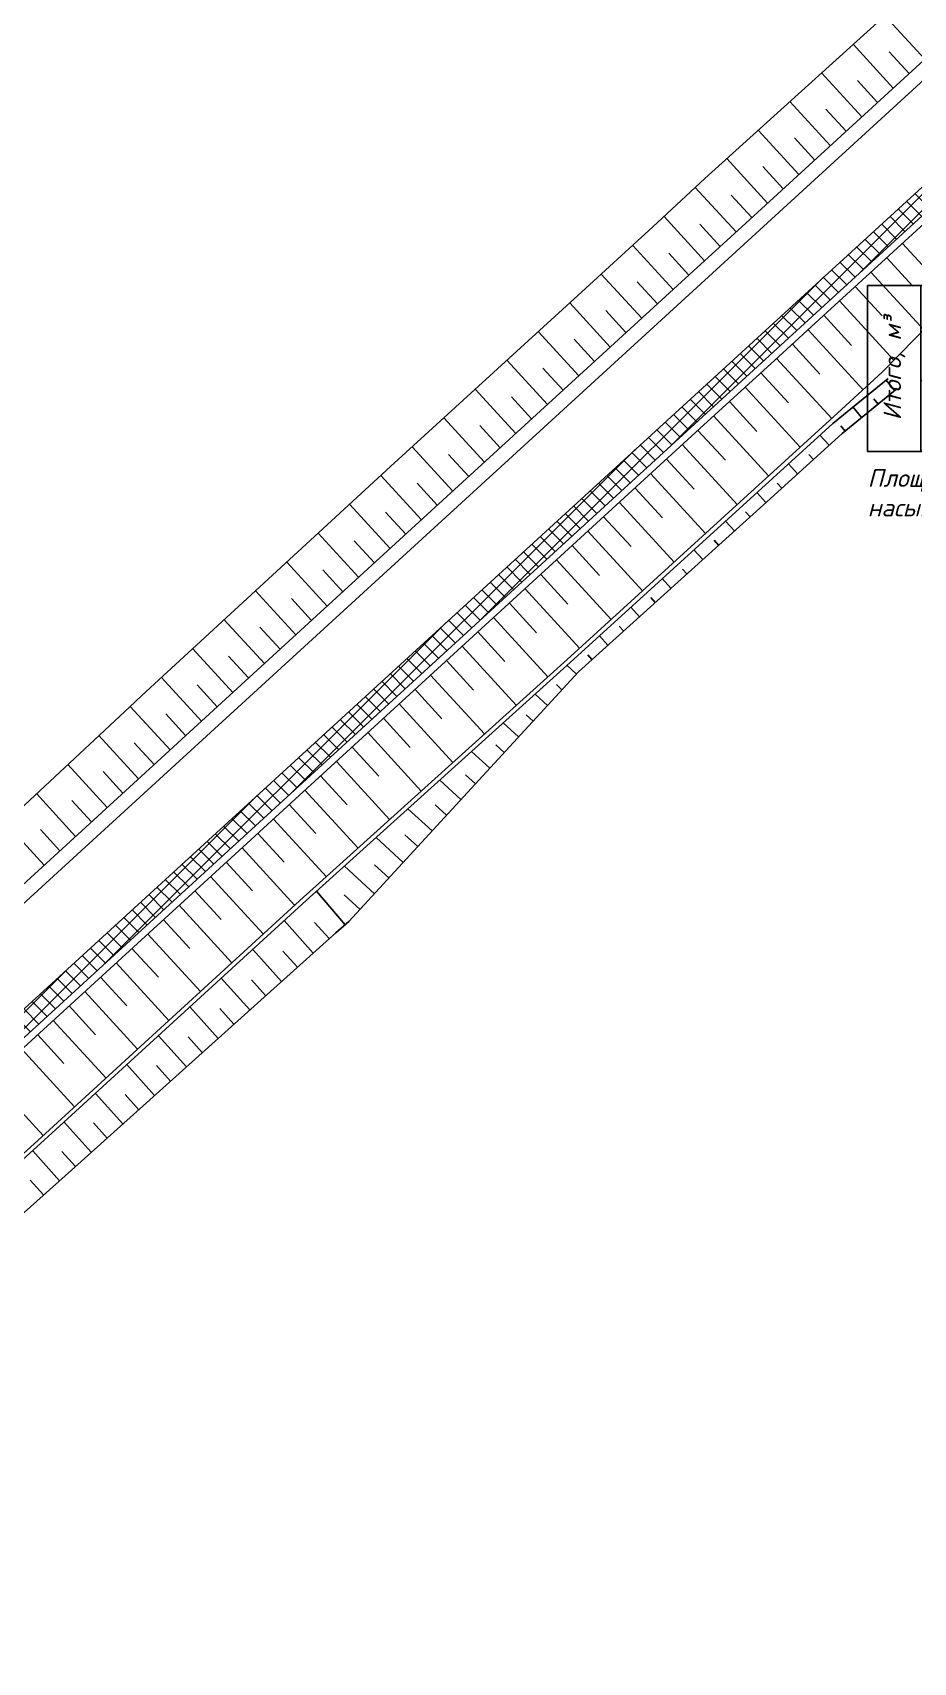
# Model space of a CAD drawing. Header units: metres. Extents: x 2306714 to 2308412, y 453204 to 454783.
# Drawn here: x 2307889.4 to 2307951.4, y 454269.3 to 454384 of the extents above; entities that cross this region are included whole.
import ezdxf

# ---------------------------------------------------------------- set-up
doc = ezdxf.new("R2010")
doc.units = ezdxf.units.M
doc.layers.add('АД_серый', color=250, linetype='Continuous')
doc.layers.add('ГП_ПЗМ', color=7, linetype='Continuous')
doc.layers.add('ГП_АД том 3.2.6', color=250, linetype='Continuous', lineweight=40)
doc.styles.add('ASML', font='isocpeui.ttf')

# ---------------------------------------------------------------- blocks, each defined once
blk = doc.blocks.new('АД 3.2.6')
at = {"layer": 'АД_серый'}
h = blk.add_hatch(dxfattribs=at)
h.set_pattern_fill('ANSI37', color=256, scale=0.25)
h.set_pattern_definition([(45, (-2306965.9422, -453205.9558), (-0.56126600757, 0.56126600757), []), (135, (-2306965.9422, -453205.9558), (-0.56126600757, -0.56126600757), [])])
edge = h.paths.add_edge_path()
edge.add_line((1053.93, 1206.09), (1054.03, 1208.2))
edge.add_line((1054.03, 1208.2), (1018.62, 1175.79))
edge.add_line((1018.62, 1175.79), (966.99, 1128.52))
edge.add_line((966.99, 1128.52), (878.48, 1047.49))
edge.add_line((878.48, 1047.49), (841.6, 1013.73))
edge.add_line((841.6, 1013.73), (814.31, 988.74))
edge.add_line((814.31, 988.74), (777.44, 954.98))
edge.add_line((777.44, 954.98), (740.56, 921.22))
edge.add_line((740.56, 921.22), (666.8, 853.69))
edge.add_line((666.8, 853.69), (629.92, 819.92))
edge.add_line((629.92, 819.92), (593.04, 786.16))
edge.add_line((593.04, 786.16), (556.17, 752.4))
edge.add_line((556.17, 752.4), (292.42, 510.93))
edge.add_line((292.42, 510.93), (59.06, 297.28))
edge.add_arc((479.25, -161.67), 622.25, 132.47509, 141.1318)
edge.add_line((-5.23, 228.81), (-27.96, 200.61))
edge.add_arc((-516.72, 594.55), 627.75, 312.47523, 321.1318, ccw=False)
edge.add_line((-92.82, 131.54), (-212.23, 22.21))
edge.add_line((-212.23, 22.21), (-211.22, 21.1))
edge.add_line((-211.22, 21.1), (-91.8, 130.43))
edge.add_arc((-516.72, 594.55), 629.25, 312.47523, 321.1318)
edge.add_line((-26.79, 199.67), (-4.06, 227.87))
edge.add_arc((479.25, -161.67), 620.75, 132.47509, 141.1318, ccw=False)
edge.add_line((60.07, 296.18), (293.45, 509.84))
edge.add_line((293.45, 509.84), (557.18, 751.29))
edge.add_line((557.18, 751.29), (594.06, 785.05))
edge.add_line((594.06, 785.05), (630.94, 818.82))
edge.add_line((630.94, 818.82), (667.81, 852.58))
edge.add_line((667.81, 852.58), (741.57, 920.11))
edge.add_line((741.57, 920.11), (778.45, 953.87))
edge.add_line((778.45, 953.87), (815.33, 987.64))
edge.add_line((815.33, 987.64), (842.62, 1012.62))
edge.add_line((842.62, 1012.62), (879.5, 1046.38))
edge.add_line((879.5, 1046.38), (968.01, 1127.42))
edge.add_line((968.01, 1127.42), (1019.63, 1174.69))
edge.add_line((1019.63, 1174.69), (1053.93, 1206.09))
for p, q in [((992.16, 1160.38, 144.46), (989.35, 1163.45, 144.46)), ((989.95, 1158.35, 144.46), (987.13, 1161.44, 144.46)), ((991.06, 1159.37, 144.46), (989.65, 1160.91, 144.46)), ((987.74, 1156.33, 144.46), (984.9, 1159.42, 144.46)), ((988.84, 1157.34, 144.46), (987.43, 1158.89, 144.46)), ((985.52, 1154.3, 144.46), (982.68, 1157.41, 144.46)), ((986.63, 1155.32, 144.46), (985.21, 1156.87, 144.46)), ((983.31, 1152.28, 144.46), (980.45, 1155.4, 144.46)), ((984.42, 1153.29, 144.46), (982.99, 1154.85, 144.46)), ((981.1, 1150.25, 144.46), (978.23, 1153.39, 144.46)), ((982.21, 1151.26, 144.46), (980.77, 1152.83, 144.46)), ((978.89, 1148.23, 144.46), (976.01, 1151.36, 144.46)), ((979.99, 1149.24, 144.46), (978.55, 1150.81, 144.46)), ((976.67, 1146.2, 144.46), (973.82, 1149.31, 144.46)), ((977.78, 1147.21, 144.46), (976.35, 1148.78, 144.46)), ((974.46, 1144.17, 144.46), (971.62, 1147.28, 144.46)), ((990.6, 1147.42, 149.18), (994.2, 1143.48, 149.18)), ((975.57, 1145.19, 144.46), (974.15, 1146.74, 144.46)), ((989.49, 1146.41, 149.18), (991.32, 1144.41, 149.18)), ((972.25, 1142.15, 144.46), (969.4, 1145.26, 144.46)), ((988.38, 1145.4, 149.18), (992.1, 1141.33, 149.18)), ((973.35, 1143.16, 144.46), (971.93, 1144.71, 144.46)), ((987.28, 1144.38, 149.18), (989.16, 1142.32, 149.18)), ((970.04, 1140.12, 144.46), (967.19, 1143.23, 144.46)), ((971.14, 1141.14, 144.46), (969.72, 1142.69, 144.46)), ((986.17, 1143.37, 149.18), (990, 1139.19, 149.18)), ((985.06, 1142.36, 149.18), (987, 1140.24, 149.18)), ((967.82, 1138.1, 144.46), (964.97, 1141.21, 144.46)), ((968.93, 1139.11, 144.46), (967.5, 1140.67, 144.46)), ((983.96, 1141.34, 149.18), (987.83, 1137.11, 149.18)), ((981.74, 1139.32, 149.18), (985.62, 1135.09, 149.18)), ((982.85, 1140.33, 149.18), (984.79, 1138.22, 149.18)), ((965.61, 1136.07, 144.46), (962.76, 1139.19, 144.46)), ((966.72, 1137.08, 144.46), (965.29, 1138.64, 144.46)), ((980.64, 1138.3, 149.18), (982.57, 1136.19, 149.18)), ((963.4, 1134.04, 144.46), (960.54, 1137.16, 144.46)), ((979.53, 1137.29, 149.18), (983.4, 1133.07, 149.18)), ((990.05, 1137.05, 143.85), (989.44, 1137.8, 143.85)), ((964.5, 1135.06, 144.46), (963.08, 1136.62, 144.46)), ((978.43, 1136.28, 149.18), (980.36, 1134.17, 149.18)), ((987.73, 1135.15, 143.85), (987.11, 1135.91, 143.85)), ((988.89, 1136.1, 143.85), (988.58, 1136.48, 143.85)), ((961.18, 1132.02, 144.46), (958.33, 1135.14, 144.46)), ((977.32, 1135.27, 149.18), (981.18, 1131.05, 149.18)), ((962.29, 1133.03, 144.46), (960.86, 1134.59, 144.46)), ((976.21, 1134.25, 149.18), (978.14, 1132.15, 149.18)), ((985.45, 1133.21, 143.85), (984.79, 1133.93, 143.85)), ((986.57, 1134.2, 143.85), (986.26, 1134.58, 143.85)), ((958.97, 1129.99, 144.46), (956.11, 1133.11, 144.46)), ((960.08, 1131.01, 144.46), (958.65, 1132.57, 144.46)), ((975.11, 1133.24, 149.18), (978.96, 1129.03, 149.18)), ((984.33, 1132.2, 143.85), (984.01, 1132.56, 143.85)), ((972.89, 1131.21, 149.18), (976.74, 1127.01, 149.18)), ((974, 1132.23, 149.18), (975.93, 1130.12, 149.18)), ((983.22, 1131.2, 143.85), (982.57, 1131.91, 143.85)), ((956.76, 1127.97, 144.46), (953.9, 1131.09, 144.46)), ((957.87, 1128.98, 144.46), (956.44, 1130.54, 144.46)), ((971.79, 1130.2, 149.18), (973.71, 1128.1, 149.18)), ((982.11, 1130.19, 143.85), (981.79, 1130.55, 143.85)), ((954.55, 1125.94, 144.46), (951.7, 1129.06, 144.46)), ((970.68, 1129.19, 149.18), (974.53, 1124.99, 149.18)), ((980.99, 1129.19, 143.85), (980.36, 1129.89, 143.85)), ((955.65, 1126.95, 144.46), (954.23, 1128.51, 144.46)), ((969.57, 1128.18, 149.18), (971.5, 1126.08, 149.18)), ((978.77, 1127.18, 143.85), (978.14, 1127.87, 143.85)), ((979.88, 1128.18, 143.85), (979.56, 1128.53, 143.85)), ((952.33, 1123.92, 144.46), (949.49, 1127.02, 144.46)), ((968.47, 1127.16, 149.18), (972.31, 1122.97, 149.18)), ((953.44, 1124.93, 144.46), (952.02, 1126.48, 144.46)), ((967.36, 1126.15, 149.18), (969.28, 1124.05, 149.18)), ((976.54, 1125.17, 143.85), (975.92, 1125.85, 143.85)), ((977.65, 1126.17, 143.85), (977.34, 1126.52, 143.85)), ((950.12, 1121.89, 144.46), (947.28, 1124.99, 144.46)), ((951.23, 1122.9, 144.46), (949.81, 1124.45, 144.46)), ((966.26, 1125.14, 149.18), (970.09, 1120.95, 149.18)), ((975.43, 1124.16, 143.85), (975.12, 1124.5, 143.85)), ((965.15, 1124.12, 149.18), (967.06, 1122.03, 149.18)), ((974.31, 1123.16, 143.85), (973.7, 1123.83, 143.85)), ((947.91, 1119.86, 144.46), (945.08, 1122.96, 144.46)), ((949.01, 1120.88, 144.46), (947.6, 1122.43, 144.46)), ((962.94, 1122.1, 149.18), (964.85, 1120.01, 149.18)), ((964.04, 1123.11, 149.18), (967.87, 1118.93, 149.18)), ((973.2, 1122.15, 143.85), (972.9, 1122.49, 143.85)), ((945.7, 1117.84, 144.46), (942.87, 1120.92, 144.46)), ((961.83, 1121.09, 149.18), (965.65, 1116.92, 149.18)), ((972.09, 1121.14, 143.85), (971.48, 1121.81, 143.85)), ((946.8, 1118.85, 144.46), (945.39, 1120.4, 144.46)), ((960.72, 1120.07, 149.18), (962.63, 1117.99, 149.18)), ((969.86, 1119.13, 143.85), (969.27, 1119.79, 143.85)), ((970.97, 1120.14, 143.85), (970.67, 1120.47, 143.85)), ((943.48, 1115.81, 144.46), (940.66, 1118.89, 144.46)), ((959.62, 1119.06, 149.18), (963.42, 1114.91, 149.18)), ((944.59, 1116.83, 144.46), (943.18, 1118.37, 144.46)), ((958.51, 1118.05, 149.18), (960.41, 1115.97, 149.18)), ((967.65, 1117.11, 143.85), (966.99, 1117.72, 143.85)), ((968.75, 1118.13, 143.85), (968.45, 1118.46, 143.85)), ((941.27, 1113.79, 144.46), (938.46, 1116.86, 144.46)), ((942.38, 1114.8, 144.46), (940.97, 1116.34, 144.46)), ((957.4, 1117.03, 149.18), (961.19, 1112.89, 149.18)), ((966.63, 1116, 143.85), (966.25, 1116.36, 143.85)), ((956.3, 1116.02, 149.18), (958.19, 1113.96, 149.18)), ((965.62, 1114.9, 143.85), (964.75, 1115.7, 143.85)), ((939.06, 1111.76, 144.46), (936.25, 1114.82, 144.46)), ((940.16, 1112.77, 144.46), (938.76, 1114.31, 144.46)), ((954.09, 1113.99, 149.18), (955.97, 1111.94, 149.18)), ((955.19, 1115.01, 149.18), (958.97, 1110.88, 149.18)), ((964.61, 1113.79, 143.85), (964.12, 1114.24, 143.85)), ((952.98, 1112.98, 149.18), (956.74, 1108.87, 149.18)), ((963.59, 1112.69, 143.85), (962.51, 1113.68, 143.85)), ((936.84, 1109.74, 144.46), (934.06, 1112.78, 144.46)), ((937.95, 1110.75, 144.46), (936.55, 1112.27, 144.46)), ((951.87, 1111.97, 149.18), (953.75, 1109.92, 149.18)), ((962.58, 1111.59, 143.85), (961.98, 1112.13, 143.85)), ((934.63, 1107.71, 144.46), (931.86, 1110.73, 144.46)), ((950.77, 1110.96, 149.18), (954.51, 1106.86, 149.18)), ((961.56, 1110.48, 143.85), (960.28, 1111.66, 143.85)), ((935.74, 1108.72, 144.46), (934.35, 1110.24, 144.46)), ((949.66, 1109.94, 149.18), (951.53, 1107.9, 149.18)), ((959.53, 1108.27, 143.85), (958.04, 1109.64, 143.85)), ((960.55, 1109.38, 143.85), (959.85, 1110.01, 143.85)), ((932.42, 1105.68, 144.46), (929.67, 1108.69, 144.46)), ((948.55, 1108.93, 149.18), (952.29, 1104.85, 149.18)), ((933.53, 1106.7, 144.46), (932.15, 1108.2, 144.46)), ((947.45, 1107.92, 149.18), (949.31, 1105.88, 149.18)), ((957.5, 1106.06, 143.85), (955.8, 1107.62, 143.85)), ((958.52, 1107.17, 143.85), (957.72, 1107.9, 143.85)), ((930.21, 1103.66, 144.46), (927.48, 1106.64, 144.46)), ((931.31, 1104.67, 144.46), (929.94, 1106.17, 144.46)), ((946.34, 1106.9, 149.18), (950.06, 1102.84, 149.18)), ((944.13, 1104.88, 149.18), (947.83, 1100.83, 149.18)), ((945.23, 1105.89, 149.18), (947.09, 1103.87, 149.18)), ((955.47, 1103.85, 143.85), (953.56, 1105.61, 143.85)), ((956.49, 1104.96, 143.85), (955.59, 1105.79, 143.85)), ((943.02, 1103.87, 149.18), (944.87, 1101.84, 149.18)), ((954.46, 1102.75, 143.85), (953.45, 1103.67, 143.85)), ((941.92, 1102.85, 149.18), (945.62, 1098.81, 149.18)), ((953.44, 1101.64, 143.85), (951.33, 1103.59, 143.85)), ((940.81, 1101.84, 149.18), (942.66, 1099.82, 149.18)), ((951.39, 1099.46, 143.85), (949.37, 1101.82, 143.85)), ((952.43, 1100.54, 143.85), (951.32, 1101.56, 143.85)), ((939.7, 1100.83, 149.18), (943.41, 1096.78, 149.18)), ((938.6, 1099.81, 149.18), (940.45, 1097.79, 149.18)), ((949.14, 1097.47, 143.85), (947.1, 1099.75, 143.85)), ((950.26, 1098.48, 143.85), (949.23, 1099.62, 143.85)), ((937.49, 1098.8, 149.18), (941.2, 1094.75, 149.18)), ((935.28, 1096.78, 149.18), (938.98, 1092.73, 149.18)), ((936.38, 1097.79, 149.18), (938.24, 1095.76, 149.18)), ((946.91, 1095.47, 143.85), (944.88, 1097.72, 143.85)), ((948.03, 1096.47, 143.85), (947.01, 1097.6, 143.85)), ((934.17, 1095.76, 149.18), (936.02, 1093.74, 149.18)), ((944.68, 1093.46, 143.85), (942.67, 1095.7, 143.85)), ((933.06, 1094.75, 149.18), (936.77, 1090.7, 149.18)), ((945.79, 1094.47, 143.85), (944.79, 1095.59, 143.85)), ((931.96, 1093.74, 149.18), (933.81, 1091.71, 149.18)), ((942.45, 1091.46, 143.85), (940.46, 1093.67, 143.85)), ((943.56, 1092.46, 143.85), (942.56, 1093.57, 143.85)), ((930.85, 1092.72, 149.18), (934.56, 1088.67, 149.18)), ((929.75, 1091.71, 149.18), (931.6, 1089.69, 149.18)), ((940.22, 1089.45, 143.85), (938.25, 1091.64, 143.85)), ((941.33, 1090.46, 143.85), (940.34, 1091.56, 143.85)), ((928.64, 1090.7, 149.18), (932.35, 1086.65, 149.18)), ((937.98, 1087.45, 143.85), (936.03, 1089.62, 143.85)), ((939.1, 1088.45, 143.85), (938.12, 1089.54, 143.85)), ((926.43, 1088.67, 149.18), (930.14, 1084.62, 149.18)), ((935.75, 1085.44, 143.85), (933.82, 1087.59, 143.85)), ((936.87, 1086.44, 143.85), (935.9, 1087.52, 143.85)), ((933.52, 1083.44, 143.85), (931.61, 1085.56, 143.85)), ((934.64, 1084.44, 143.85), (933.68, 1085.51, 143.85)), ((931.29, 1081.43, 143.85), (929.4, 1083.55, 143.85)), ((932.41, 1082.43, 143.85), (931.45, 1083.49, 143.85)), ((930.17, 1080.44, 143.85), (929.23, 1081.49, 143.85))]:
    blk.add_line(p, q, dxfattribs=at)
blk.add_lwpolyline([(1155.02, 1308.13), (1142.51, 1296.67), (1105.62, 1262.91), (1078.63, 1242.73), (1077.45, 1241.85), (1066.39, 1231.72), (1055.33, 1221.59), (1048.63, 1214.1), (1047.29, 1212.6), (1031.87, 1195.38), (736.84, 925.27), (717.75, 911.01), (708.67, 904.22), (686.54, 883.96), (663.09, 857.75), (539, 744.14)], dxfattribs=at)
blk.add_lwpolyline([(59.06, 297.28), (1052.55, 1206.85), (1054.03, 1208.2), (1057.4, 1204.52), (1064.78, 1211.27), (1075.84, 1221.4), (1072.46, 1225.09), (1073.94, 1226.44), (1221.37, 1361.42, -0.009404), (1277.72, 1411.09), (1417.2, 1529.46), (1424.53, 1535.68, 0.001297), (1432.44, 1542.43, 0.001252), (1440.29, 1548.66), (1441.58, 1549.7), (1441.62, 1549.73, -0.009857), (1446.52, 1553.48), (1448.07, 1554.68)], format="xyb", dxfattribs=at)
at = {"layer": 'АД_серый', "flags": 128}
blk.add_lwpolyline([(1344.16, 1465.5), (1278.69, 1409.95, 0.009404), (1222.38, 1360.31), (1074.58, 1224.99), (1077.96, 1221.31), (1065.79, 1210.16), (1057.31, 1202.4), (1053.93, 1206.09), (60.07, 296.18, 0.03779), (-4.06, 227.87), (-26.79, 199.67, -0.037789), (-91.8, 130.43), (-211.22, 21.1), (-212.23, 22.21)], format="xyb", dxfattribs=at)
at = {"layer": 'АД_серый', "linetype": 'Continuous', "flags": 128}
for points in [[(852.54, 1021.03), (870.98, 1037.91), (871.88, 1038.73), (889.42, 1054.79), (890.46, 1055.74), (907.86, 1071.68), (926.3, 1088.56), (944.74, 1105.44), (945.63, 1106.26), (963.18, 1122.32), (976.35, 1134.38), (981.62, 1139.2), (985.31, 1142.58), (1000.06, 1156.08), (1018.5, 1172.97), (1019.39, 1173.78), (1036.94, 1189.85), (1053.9, 1205.38), (1057.28, 1201.69), (1066.13, 1209.79), (1078.67, 1221.27), (1075.29, 1224.96), (1084.88, 1233.74), (1110.69, 1257.38)], [(864.13, 1047.19), (881.38, 1063.58), (882.41, 1064.54), (899.62, 1080.68), (917.91, 1097.72), (936.2, 1114.77), (937.08, 1115.59), (954.58, 1131.71), (967.76, 1143.76), (973.04, 1148.58), (976.69, 1151.99), (991.52, 1165.41), (1010.04, 1182.21), (1010.92, 1183.04), (1028.69, 1198.85), (1043.96, 1216.24), (1045.27, 1217.77), (1051.86, 1225.38), (1062.55, 1234.43), (1063.31, 1235.08), (1064.83, 1236.39), (1074.55, 1245.02), (1102.89, 1265.9)], [(866.14, 1045), (883.68, 1061.06), (884.72, 1062.01), (902.12, 1077.95), (920.56, 1094.83), (939, 1111.71), (939.89, 1112.53), (957.44, 1128.59), (970.61, 1140.65), (975.88, 1145.47), (979.57, 1148.85), (994.32, 1162.35), (1012.76, 1179.24), (1013.65, 1180.05), (1031.2, 1196.12), (1046.61, 1213.34), (1047.95, 1214.84), (1054.65, 1222.33), (1064.97, 1231.79), (1065.71, 1232.46), (1067.19, 1233.81), (1076.78, 1242.59), (1104.95, 1263.65)], [(855.64, 1017.65), (874.27, 1034.32), (875.17, 1035.13), (892.9, 1051), (893.95, 1051.94), (911.49, 1067.71), (930.01, 1084.51), (948.45, 1101.39), (949.35, 1102.2), (967.01, 1118.14), (980.21, 1130.16), (985.49, 1134.97), (989.18, 1138.35), (1003.2, 1152.66)], [(989.58, 1137.91), (985.69, 1134.75), (980.41, 1129.94), (967.21, 1117.92), (949.55, 1101.98), (948.65, 1101.17), (930.21, 1084.29), (911.7, 1067.49), (894.15, 1051.71), (893.1, 1050.77), (875.38, 1034.91), (874.47, 1034.1), (855.84, 1017.43)], [(990.23, 1137.2), (986.36, 1134.03), (981.05, 1129.24), (967.8, 1117.27), (951.65, 1099.69), (950.73, 1098.9), (932.13, 1082.19), (913.49, 1065.53), (895.8, 1049.91), (894.75, 1048.98), (876.85, 1033.3), (875.94, 1032.5), (857.06, 1016.1)]]:
    blk.add_lwpolyline(points, dxfattribs=at)
blk = doc.blocks.new('*T116')
at = {"layer": 'ГП_ПЗМ', "color": 0, "linetype": 'ByBlock', "lineweight": -2, "transparency": 16777216}
for p, q in [((0, 0), (67.5, 0)), ((0, 0), (0, -11.69)), ((3.75, 0), (3.75, -11.69)), ((13.75, 0), (13.75, -11.69)), ((23.75, 0), (23.75, -11.69)), ((33.75, 0), (33.75, -11.69)), ((43.75, 0), (43.75, -11.69)), ((53.75, 0), (53.75, -11.69)), ((57.5, 0), (57.5, -11.69)), ((67.5, 0), (67.5, -11.69)), ((3.75, -6.69), (53.75, -6.69)), ((57.5, -6.69), (67.5, -6.69)), ((0, -11.69), (67.5, -11.69))]:
    blk.add_line(p, q, dxfattribs=at)
at = {"layer": 'ГП_ПЗМ', "color": 0, "transparency": 16777216, "char_height": 1.25, "width": 11.6667, "attachment_point": 5, "rotation": 90, "style": 'ASML'}
for s, insert in [('Итого, м³', (1.88, -5.84)), ('Всего, м³', (55.62, -5.84))]:
    blk.add_mtext(s, dxfattribs=dict(at, insert=insert))
at = {"layer": 'ГП_ПЗМ', "color": 0, "transparency": 16777216, "char_height": 1.25, "width": 9.98, "attachment_point": 5, "style": 'ASML'}
for s, insert in [('Насыпь', (8.75, -3.34)), ('+7.12', (18.75, -3.34)), ('+230.08', (28.75, -3.34)), ('+266.45', (38.75, -3.34)), ('+175.46', (48.75, -3.34)), ('+679.11', (62.5, -3.34)), ('Выемка', (8.75, -9.19)), ('-', (18.75, -9.19)), ('-', (28.75, -9.19)), ('-', (38.75, -9.19)), ('-', (48.75, -9.19)), ('-', (62.5, -9.19))]:
    blk.add_mtext(s, dxfattribs=dict(at, insert=insert))
blk = doc.blocks.new('площ ноп 5этап')
blk.add_blockref('*T116', (19.61, 10.82))
at = {"layer": 'ГП_ПЗМ', "color": 7, "insert": (19.61, -2.11), "char_height": 1.25, "attachment_point": 1, "style": 'ASML'}
blk.add_mtext('Площадь картограммы - 338.89 м², в т.ч.: \\Pнасыпь - 338.89 м², выемка - 0.00 м²', dxfattribs=at)

msp = doc.modelspace()

# ---------------------------------------------------------------- block references
msp.add_blockref('площ ноп 5этап', (2307928.527, 454355.401))
at = {"layer": 'ГП_АД том 3.2.6'}
msp.add_blockref('АД 3.2.6', (2306959.994, 453221.76), dxfattribs=at)

doc.saveas('drawing.dxf')
